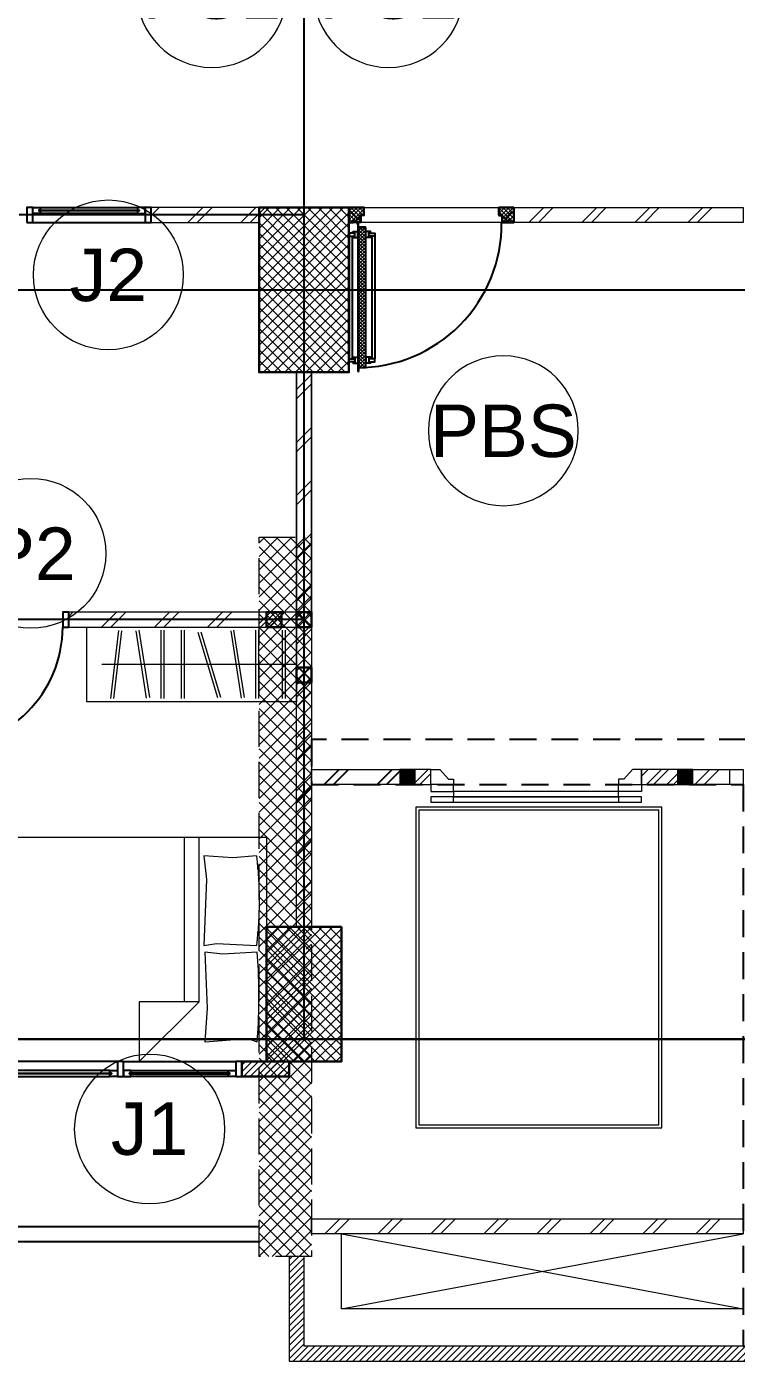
# Model space of a CAD drawing. Header units: millimetres. Extents: x -108 to 357, y -17 to 192.
# Drawn here: x 181.32 to 186.06, y -1.65 to 7.25 of the extents above; entities that cross this region are included whole.
import ezdxf
from ezdxf.enums import TextEntityAlignment as Align

# ---------------------------------------------------------------- set-up
doc = ezdxf.new("R2010")
doc.units = ezdxf.units.MM
doc.linetypes.add('ACAD_ISO02W100', pattern=[15, 12, -3])
doc.layers.get('defpoints').update_dxf_attribs({"color": 1})
for name, color, linetype, lineweight in [('ars', 11, 'Continuous', 0), ('ars @ 1', 11, 'Continuous', 0), ('ARSIR', 31, 'Continuous', 5), ('ARSIR @ 1', 31, 'Continuous', 5), ('ARSIR KOLOM @ 1', 8, 'Continuous', 13), ('DINDING', 71, 'Continuous', 20), ('KACA', 151, 'Continuous', 5), ('KOL', 1, 'Continuous', 30), ('KOLOM', 4, 'Continuous', 9), ('lan', 7, 'Continuous', 15), ('LIFT', 15, 'Continuous', 15), ('NOT', 7, 'Continuous', 20), ('tem', 5, 'Continuous', 20)]:
    doc.layers.add(name, color=color, linetype=linetype, lineweight=lineweight)
doc.layers.add('as', color=1, linetype='Continuous', plot=False)
for name, color, linetype in [('HID', 1, 'Continuous'), ('Kusen', 30, 'Continuous'), ('STL', 6, 'Continuous')]:
    doc.layers.add(name, color=color, linetype=linetype)
doc.styles.add('S', font='simplex', dxfattribs={"width": 0.75})
doc.styles.get("Standard").update_dxf_attribs({"font": 'arial.ttf'})
pattern_1 = [(225, (1.1, 1e-06), (-0.014142, 0.014142), []), (135, (1.1, 1e-06), (0.014142, 0.014142), [])]
pattern_2 = [(315, (-2e-13, 1e-06), (0.014142, 0.014142), []), (45, (-2e-13, 1e-06), (-0.014142, 0.014142), [])]
pattern_3 = [(225, (18.96715, 56.34774), (0.1767767, -0.1767767), []), (225, (18.90465, 56.34774), (0.1767767, -0.1767767), [])]
pattern_4 = [(225, (-1551.5438, 457.90093), (0.176776695, -0.176776695), []), (225, (-1551.6063, 457.90093), (0.176776695, -0.176776695), [])]

# ---------------------------------------------------------------- blocks, each defined once
blk = doc.blocks.new('NAV')
blk.add_circle((0, -0.4), 0.4)
at = {"style": 'S', "width": 0.75, "flags": 4}
blk.add_attdef('AV', text='', height=0.3, dxfattribs=at).set_placement((0, -0.4), align=Align.MIDDLE)
blk = doc.blocks.new('k1')
at = {"layer": 'ars'}
h = blk.add_hatch(dxfattribs=at)
h.set_pattern_fill('_USER', color=256, scale=0.05, angle=45, double=1, pattern_type=0)
h.set_pattern_definition([(45, (0, -5), (-0.03535534, 0.03535534), []), (135, (0, -5), (-0.03535534, -0.03535534), [])])
h.paths.add_polyline_path([(-0.3, -0.55), (0.3, -0.55), (0.3, 0.55), (-0.3, 0.55)])
at = {"layer": 'KOL'}
blk.add_lwpolyline([(-0.3, -0.55), (0.3, -0.55), (0.3, 0.55), (-0.3, 0.55)], close=True, dxfattribs=at)
blk = doc.blocks.new('k3')
at = {"layer": 'ars'}
h = blk.add_hatch(dxfattribs=at)
h.set_pattern_fill('_USER', color=256, scale=0.05, angle=45, double=1, pattern_type=0)
h.set_pattern_definition([(45, (0, -5.05), (-0.03535534, 0.03535534), []), (135, (0, -5.05), (-0.03535534, -0.03535534), [])])
h.paths.add_polyline_path([(-0.25, -0.45), (0.25, -0.45), (0.25, 0.45), (-0.25, 0.45)])
at = {"layer": 'KOL'}
blk.add_lwpolyline([(-0.25, -0.45), (0.25, -0.45), (0.25, 0.45), (-0.25, 0.45)], close=True, dxfattribs=at)
blk = doc.blocks.new('D-P90')
at = {"layer": 'ars'}
h = blk.add_hatch(dxfattribs=at)
h.set_pattern_fill('ANSI37', color=256, scale=0.005, angle=-90, style=0)
h.set_pattern_definition([(45, (-1350.94906, -1248.591899), (0.01122532015, -0.01122532015), []), (315, (-1350.94906, -1248.591899), (-0.01122532015, -0.01122532015), [])])
h.paths.add_polyline_path([(0.009, -0.1833, -0.414214), (0.01, -0.1843), (0.01, -1.1162, -0.414214), (0.009, -1.1172), (-0.0345, -1.1172, 0.414214), (-0.037, -1.1197), (-0.037, -1.142, -1), (-0.0385, -1.142), (-0.0385, -0.1585, -1), (-0.037, -0.1585), (-0.037, -0.1808, 0.414214), (-0.0345, -0.1833)])
at = {"layer": 'as'}
for p, q in [((-0.0395, -0.1577), (-0.0457, -0.1577)), ((-0.0425, -0.1608), (-0.0425, -0.1546))]:
    blk.add_line(p, q, dxfattribs=at)
at = {"layer": 'HID'}
for p, q in [((-0.0437, -0.1248), (-0.0915, -0.077)), ((-0.0423, -0.1234), (-0.0907, -0.075)), ((0.9423, -0.1234), (0.9907, -0.075)), ((0.9437, -0.1248), (0.9915, -0.077)), ((-0.0657, -0.147), (-0.023, -0.1043)), ((-0.0628, -0.147), (-0.023, -0.1072)), ((0.9657, -0.147), (0.923, -0.1043)), ((0.9628, -0.147), (0.923, -0.1072))]:
    blk.add_line(p, q, dxfattribs=at)
for points in [[(-0.0439, -0.1252), (-0.044, -0.1251), (-0.042, -0.1231), (-0.0419, -0.1232)], [(0.9439, -0.1252), (0.944, -0.1251), (0.942, -0.1231), (0.9419, -0.1232)]]:
    blk.add_lwpolyline(points, dxfattribs=at)
at = {"layer": 'KOL'}
blk.add_line((0.97, -0.13), (0.97, -0.15), dxfattribs=at)
at = {"layer": 'Kusen'}
for p, q in [((-0.0422, -0.1567), (-0.0378, -0.1577)), ((-0.0419, -0.1553), (-0.0376, -0.1562))]:
    blk.add_line(p, q, dxfattribs=at)
at = {"layer": 'Kusen', "ltscale": 2}
for p, q in [((-0.0986, -0.2206), (-0.0986, -1.0599)), ((-0.0786, -0.2406), (-0.0786, -1.0599)), ((-0.074, -0.2106), (-0.04, -0.2106)), ((-0.074, -0.2206), (-0.074, -0.2106)), ((-0.074, -0.2506), (-0.074, -0.2406)), ((-0.074, -0.2506), (-0.04, -0.2506)), ((-0.0615, -0.2506), (-0.0615, -0.2106)), ((-0.04, -0.2506), (-0.04, -0.2106)), ((0.0455, -0.2106), (0.0115, -0.2106)), ((0.0115, -0.2506), (0.0115, -0.2106)), ((0.0455, -0.2506), (0.0115, -0.2506)), ((0.033, -0.2506), (0.033, -0.2106)), ((0.0455, -0.2206), (0.0455, -0.2106)), ((0.0455, -0.2506), (0.0455, -0.2406)), ((0.0528, -0.2406), (0.0528, -1.0599)), ((0.0728, -0.2206), (0.0728, -1.0599)), ((-0.074, -1.0499), (-0.04, -1.0499)), ((-0.074, -1.0499), (-0.074, -1.0599)), ((-0.0615, -1.0499), (-0.0615, -1.0899)), ((-0.04, -1.0499), (-0.04, -1.0899)), ((0.0455, -1.0499), (0.0115, -1.0499)), ((0.0115, -1.0499), (0.0115, -1.0899)), ((0.033, -1.0499), (0.033, -1.0899)), ((0.0455, -1.0499), (0.0455, -1.0599)), ((-0.074, -1.0799), (-0.074, -1.0899)), ((-0.074, -1.0899), (-0.04, -1.0899)), ((0.0455, -1.0899), (0.0115, -1.0899)), ((0.0455, -1.0799), (0.0455, -1.0899))]:
    blk.add_line(p, q, dxfattribs=at)
for points in [[(-0.0986, -0.2406), (-0.0615, -0.2406), (-0.0615, -0.2206), (-0.0986, -0.2206), (-0.0986, -0.2406)], [(0.0728, -0.2406), (0.033, -0.2406), (0.033, -0.2206), (0.0728, -0.2206), (0.0728, -0.2406)], [(-0.1013, -1.0599), (-0.0615, -1.0599), (-0.0615, -1.0799), (-0.1013, -1.0799), (-0.1013, -1.0599)], [(0.0728, -1.0599), (0.033, -1.0599), (0.033, -1.0799), (0.0728, -1.0799), (0.0728, -1.0599)]]:
    blk.add_lwpolyline(points, dxfattribs=at)
at = {"layer": 'Kusen'}
blk.add_circle((-0.0425, -0.1577), 0.001, dxfattribs=at)
for radius, start, end in [(0.0025, 75.78042, 11.38506), (0.9611, 270, 0.45972)]:
    blk.add_arc((-0.0425, -0.1577), radius, start, end, dxfattribs=at)
at = {"layer": 'STL'}
for p, q in [((-0.0385, -0.1585), (-0.0385, -1.142)), ((-0.037, -0.1808), (-0.037, -0.1585)), ((-0.0345, -0.1833), (0.009, -0.1833)), ((0.01, -0.1843), (0.01, -1.1162)), ((-0.037, -1.1197), (-0.037, -1.142)), ((-0.0345, -1.1172), (0.009, -1.1172))]:
    blk.add_line(p, q, dxfattribs=at)
for points in [[(0, -0.1002), (0, -0.1032), (-0.0185, -0.1032, 0.414214), (-0.02, -0.1047), (-0.02, -0.148, -0.414214), (-0.022, -0.15), (-0.068, -0.15, -0.414214), (-0.07, -0.148), (-0.07, -0.13), (-0.067, -0.13), (-0.067, -0.1455, 0.414214), (-0.0655, -0.147), (-0.0245, -0.147, 0.414214), (-0.023, -0.1455), (-0.023, -0.1022, -0.414214), (-0.021, -0.1002)], [(0.9, -0.1002), (0.9, -0.1032), (0.9185, -0.1032, -0.414214), (0.92, -0.1047), (0.92, -0.148, 0.414214), (0.922, -0.15), (0.968, -0.15, 0.414214), (0.97, -0.148), (0.97, -0.13), (0.967, -0.13), (0.967, -0.1455, -0.414214), (0.9655, -0.147), (0.9245, -0.147, -0.414214), (0.923, -0.1455), (0.923, -0.1022, 0.414214), (0.921, -0.1002)]]:
    blk.add_lwpolyline(points, format="xyb", close=True, dxfattribs=at)
blk.add_lwpolyline([(0.009, -0.1818), (-0.0345, -0.1818, -0.414214), (-0.0355, -0.1808), (-0.0355, -0.1585, 1), (-0.04, -0.1585), (-0.04, -1.142, 1), (-0.0355, -1.142), (-0.0355, -1.1197, -0.414214), (-0.0345, -1.1187), (0.009, -1.1187, 0.414214), (0.0115, -1.1162), (0.0115, -0.1843)], format="xyb", dxfattribs=at)
for centre, radius, start, end in [((-0.0377, -0.1585), 0.00075, 0, 180), ((-0.0345, -0.1808), 0.0025, 180, 270), ((0.009, -0.1843), 0.0025, 360, 90), ((0.009, -0.1843), 0.001, 360, 90), ((-0.0377, -1.142), 0.00075, 180, 0), ((-0.0345, -1.1197), 0.0025, 90, 180), ((0.009, -1.1162), 0.001, 270, 0)]:
    blk.add_arc(centre, radius, start, end, dxfattribs=at)
blk = doc.blocks.new('PINTU DARURAT')
at = {"layer": 'ARSIR'}
h = blk.add_hatch(dxfattribs=at)
h.set_pattern_fill('_USER', color=256, scale=0.02, angle=315, style=0, double=1, pattern_type=0)
h.set_pattern_definition(pattern_2)
edge = h.paths.add_edge_path()
edge.add_line((0, 0), (0.1, 0))
edge.add_line((0.1, 0), (0.1, 0.0502))
edge.add_line((0.1, 0.0502), (0.077, 0.0502))
edge.add_line((0.077, 0.0502), (0.077, 0.0955))
edge.add_arc((0.0755, 0.0955), 0.0015, 360, 450)
edge.add_line((0.0755, 0.097), (0.0345, 0.097))
edge.add_arc((0.0345, 0.0955), 0.0015, 90, 180)
edge.add_line((0.033, 0.0955), (0.033, 0.08))
edge.add_line((0.033, 0.08), (0.03, 0.08))
edge.add_line((0.03, 0.08), (0.03, 0.1))
edge.add_line((0.03, 0.1), (0, 0.1))
edge.add_line((0, 0.1), (0, 0))
h = blk.add_hatch(dxfattribs=at)
h.set_pattern_fill('_USER', color=256, scale=0.02, angle=315, style=0, double=1, pattern_type=0)
h.set_pattern_definition(pattern_2)
edge = h.paths.add_edge_path()
edge.add_line((0, 0), (0.1, 0))
edge.add_line((0.1, 0), (0.1, 0.0502))
edge.add_line((0.1, 0.0502), (0.077, 0.0502))
edge.add_line((0.077, 0.0502), (0.077, 0.0955))
edge.add_arc((0.0755, 0.0955), 0.0015, 360, 450)
edge.add_line((0.0755, 0.097), (0.0345, 0.097))
edge.add_arc((0.0345, 0.0955), 0.0015, 90, 180)
edge.add_line((0.033, 0.0955), (0.033, 0.08))
edge.add_line((0.033, 0.08), (0.03, 0.08))
edge.add_line((0.03, 0.08), (0.03, 0.1))
edge.add_line((0.03, 0.1), (0, 0.1))
edge.add_line((0, 0.1), (0, 0))
h = blk.add_hatch(dxfattribs=at)
h.set_pattern_fill('_USER', color=256, scale=0.02, angle=315, style=0, double=1, pattern_type=0)
h.set_pattern_definition(pattern_1)
edge = h.paths.add_edge_path()
edge.add_line((1.1, 0), (1, 0))
edge.add_line((1, 0), (1, 0.0502))
edge.add_line((1, 0.0502), (1.023, 0.0502))
edge.add_line((1.023, 0.0502), (1.023, 0.0955))
edge.add_arc((1.0245, 0.0955), 0.0015, -630, -540, ccw=False)
edge.add_line((1.0245, 0.097), (1.0655, 0.097))
edge.add_arc((1.0655, 0.0955), 0.0015, -360, -270, ccw=False)
edge.add_line((1.067, 0.0955), (1.067, 0.08))
edge.add_line((1.067, 0.08), (1.07, 0.08))
edge.add_line((1.07, 0.08), (1.07, 0.1))
edge.add_line((1.07, 0.1), (1.1, 0.1))
edge.add_line((1.1, 0.1), (1.1, 0))
h = blk.add_hatch(dxfattribs=at)
h.set_pattern_fill('_USER', color=256, scale=0.02, angle=315, style=0, double=1, pattern_type=0)
h.set_pattern_definition(pattern_1)
edge = h.paths.add_edge_path()
edge.add_line((1.1, 0), (1, 0))
edge.add_line((1, 0), (1, 0.0502))
edge.add_line((1, 0.0502), (1.023, 0.0502))
edge.add_line((1.023, 0.0502), (1.023, 0.0955))
edge.add_arc((1.0245, 0.0955), 0.0015, -630, -540, ccw=False)
edge.add_line((1.0245, 0.097), (1.0655, 0.097))
edge.add_arc((1.0655, 0.0955), 0.0015, -360, -270, ccw=False)
edge.add_line((1.067, 0.0955), (1.067, 0.08))
edge.add_line((1.067, 0.08), (1.07, 0.08))
edge.add_line((1.07, 0.08), (1.07, 0.1))
edge.add_line((1.07, 0.1), (1.1, 0.1))
edge.add_line((1.1, 0.1), (1.1, 0))
at = {"layer": 'KOL'}
blk.add_line((1.1, 0.1), (1.1, 0), dxfattribs=at)
blk.add_line((1.1, 0.1), (1.1, 0), dxfattribs=at)
blk.add_line((1.1, 0.1), (1.1, 0), dxfattribs=at)
blk.add_line((1.1, 0.1), (1.1, 0), dxfattribs=at)
for points in [[(0, 0), (0.1, 0), (0.1, 0.0502), (0.077, 0.0502), (0.077, 0.0955, 0.414214), (0.0755, 0.097), (0.0345, 0.097, 0.414214), (0.033, 0.0955), (0.033, 0.08), (0.03, 0.08), (0.03, 0.1), (0, 0.1)], [(0, 0), (0.1, 0), (0.1, 0.0502), (0.077, 0.0502), (0.077, 0.0955, 0.414214), (0.0755, 0.097), (0.0345, 0.097, 0.414214), (0.033, 0.0955), (0.033, 0.08), (0.03, 0.08), (0.03, 0.1), (0, 0.1)], [(1.1, 0), (1, 0), (1, 0.0502), (1.023, 0.0502), (1.023, 0.0955, -0.414214), (1.0245, 0.097), (1.0655, 0.097, -0.414214), (1.067, 0.0955), (1.067, 0.08), (1.07, 0.08), (1.07, 0.1), (1.1, 0.1)], [(1.1, 0), (1, 0), (1, 0.0502), (1.023, 0.0502), (1.023, 0.0955, -0.414214), (1.0245, 0.097), (1.0655, 0.097, -0.414214), (1.067, 0.0955), (1.067, 0.08), (1.07, 0.08), (1.07, 0.1), (1.1, 0.1)]]:
    blk.add_lwpolyline(points, format="xyb", close=True, dxfattribs=at)
at = {"layer": 'Kusen', "xscale": -1, "rotation": 180}
blk.add_blockref('D-P90', (0.1, -0.05), dxfattribs=at)
blk = doc.blocks.new('T. J1')
at = {"layer": 'Kusen'}
for p, q in [((-0.7188, 0.1), (-0.0688, 0.1)), ((0.7212, 0.1), (0.0712, 0.1)), ((-0.0188, 0), (-0.7688, 0)), ((-0.0688, 0.06), (-0.7188, 0.06)), ((0.0212, 0), (0.7712, 0)), ((0.0712, 0.06), (0.7212, 0.06))]:
    blk.add_line(p, q, dxfattribs=at)
for points in [[(-0.8088, 0), (-0.7688, 0), (-0.7688, 0.1), (-0.8088, 0.1)], [(-0.0188, 0), (0.0212, 0), (0.0212, 0.1), (-0.0188, 0.1)], [(0.8112, 0), (0.7712, 0), (0.7712, 0.1), (0.8112, 0.1)]]:
    blk.add_lwpolyline(points, close=True, dxfattribs=at)
for points in [[(-0.7188, 0.0775), (-0.7188, 0.06), (-0.7688, 0.06), (-0.7688, 0.1), (-0.7188, 0.1), (-0.7188, 0.0825), (-0.7288, 0.0825), (-0.7288, 0.0775), (-0.7188, 0.0775)], [(-0.0688, 0.0775), (-0.0688, 0.06), (-0.0188, 0.06), (-0.0188, 0.1), (-0.0688, 0.1), (-0.0688, 0.0825), (-0.0588, 0.0825), (-0.0588, 0.0775), (-0.0688, 0.0775)], [(0.0712, 0.0775), (0.0712, 0.06), (0.0212, 0.06), (0.0212, 0.1), (0.0712, 0.1), (0.0712, 0.0825), (0.0612, 0.0825), (0.0612, 0.0775), (0.0712, 0.0775)], [(0.7212, 0.0775), (0.7212, 0.06), (0.7712, 0.06), (0.7712, 0.1), (0.7212, 0.1), (0.7212, 0.0825), (0.7312, 0.0825), (0.7312, 0.0775), (0.7212, 0.0775)]]:
    blk.add_lwpolyline(points, dxfattribs=at)
at = {"layer": 'Kusen', "color": 141}
for points in [[(-0.7288, 0.0775), (-0.0588, 0.0775), (-0.0588, 0.0825), (-0.7288, 0.0825)], [(0.7312, 0.0775), (0.0612, 0.0775), (0.0612, 0.0825), (0.7312, 0.0825)]]:
    blk.add_lwpolyline(points, close=True, dxfattribs=at)
blk = doc.blocks.new('P.80')
at = {"layer": 'Kusen'}
for points in [[(-69.8094, -74.8368), (-69.7694, -74.8368), (-69.7694, -74.0368), (-69.8094, -74.0368)], [(-70.6094, -74.9368), (-70.5694, -74.9368), (-70.5694, -74.8368), (-70.6094, -74.8368)], [(-69.7694, -74.9368), (-69.7294, -74.9368), (-69.7294, -74.8368), (-69.7694, -74.8368)]]:
    blk.add_lwpolyline(points, close=True, dxfattribs=at)
blk.add_arc((-69.7694, -74.8368), 0.8, 90, 180, dxfattribs=at)
blk = doc.blocks.new('BED1')
at = {"color": 0, "linetype": 'Continuous'}
for points in [[(1.9976, 0), (1.9976, 1.4976), (0, 1.4976), (0, 0), (1.9976, 0)], [(1.5484, 1.0993), (1.1489, 1.0993), (1.1489, 1.4976), (1.5484, 1.0993)], [(1.9346, 1.3656), (1.9443, 1.2458), (1.9467, 1.1259), (1.9467, 1.0061), (1.9443, 0.8862), (1.9346, 0.7663), (1.707, 0.7809), (1.586, 0.7663), (1.6017, 1.1404), (1.586, 1.3656), (1.8717, 1.3426), (1.9346, 1.3656)], [(1.4492, 1.0993), (1.4492, 0)], [(1.5484, 1.0993), (1.5484, 0)], [(1.9298, 0.1235), (1.7724, 0.138), (1.5799, 0.1235), (1.5981, 0.2833), (1.5799, 0.7228), (1.6634, 0.7094), (1.9298, 0.7228)], [(1.9298, 0.1235), (1.931, 0.1332), (1.9322, 0.1429), (1.9334, 0.1513), (1.9346, 0.161), (1.9346, 0.1707), (1.9358, 0.1804), (1.937, 0.1889), (1.9383, 0.1985), (1.9383, 0.2082), (1.9395, 0.2179), (1.9407, 0.2264), (1.9407, 0.2361), (1.9419, 0.2458), (1.9419, 0.2542), (1.9431, 0.2639), (1.9431, 0.2736), (1.9443, 0.2833), (1.9443, 0.2918), (1.9455, 0.3015), (1.9455, 0.3111), (1.9455, 0.3208), (1.9467, 0.3293), (1.9467, 0.339), (1.9467, 0.3487), (1.9467, 0.3584), (1.9479, 0.3668), (1.9479, 0.3765), (1.9479, 0.3862), (1.9479, 0.3959), (1.9479, 0.4044), (1.9479, 0.414), (1.9479, 0.4237), (1.9479, 0.4334), (1.9479, 0.4419), (1.9479, 0.4516), (1.9479, 0.4613), (1.9479, 0.4709), (1.9479, 0.4794), (1.9467, 0.4891), (1.9467, 0.4988), (1.9467, 0.5085), (1.9467, 0.5169), (1.9455, 0.5266), (1.9455, 0.5363), (1.9455, 0.546), (1.9443, 0.5545), (1.9443, 0.5642), (1.9431, 0.5738), (1.9431, 0.5835), (1.9419, 0.592), (1.9419, 0.6017), (1.9407, 0.6114), (1.9407, 0.6199), (1.9395, 0.6295), (1.9383, 0.6392), (1.9383, 0.6489), (1.937, 0.6574), (1.9358, 0.6671), (1.9346, 0.6768), (1.9346, 0.6864), (1.9334, 0.6949), (1.9322, 0.7046), (1.931, 0.7143), (1.9298, 0.7228)]]:
    blk.add_lwpolyline(points, dxfattribs=at)
blk = doc.blocks.new('LEMARI1')
for points in [[(0.6998, 0.4988), (-0.6998, 0.4988)], [(-0.6998, 0), (0.6998, 0), (0.6998, 0.4988), (-0.6998, 0.4988), (-0.6998, 0)], [(-0.5387, 0.4758), (-0.4855, 0.023)], [(-0.4685, 0.0254), (-0.5206, 0.477)], [(-0.3002, 0.4746), (-0.3705, 0.0242)], [(-0.3523, 0.0218), (-0.2821, 0.4709)], [(-0.2034, 0.477), (-0.2034, 0.0218)], [(-0.1852, 0.0218), (-0.1852, 0.477)], [(-0.0678, 0.477), (-0.0678, 0.0218)], [(-0.0496, 0.0218), (-0.0496, 0.477)], [(0.1755, 0.4722), (0.0436, 0.0363)], [(0.0605, 0.0315), (0.1937, 0.4673)], [(0.3317, 0.4746), (0.2627, 0.0242)], [(0.2797, 0.0218), (0.3499, 0.4709)], [(0.4286, 0.477), (0.4286, 0.0218)], [(0.4467, 0.0218), (0.4467, 0.477)], [(0.6053, 0.477), (0.6053, 0.0218)], [(0.6235, 0.0218), (0.6235, 0.477)], [(0.6998, 0.2494), (-0.5993, 0.2494)]]:
    blk.add_lwpolyline(points)
blk = doc.blocks.new('T. J2')
at = {"layer": 'KACA', "color": 141}
blk.add_lwpolyline([(-0.3792, 0.0775), (0.2908, 0.0775), (0.2908, 0.0825), (-0.3792, 0.0825)], close=True, dxfattribs=at)
at = {"layer": 'Kusen'}
for p, q in [((-0.3692, 0.1), (0.2808, 0.1)), ((-0.4192, 0), (0.3308, 0)), ((0.2808, 0.06), (-0.3692, 0.06))]:
    blk.add_line(p, q, dxfattribs=at)
for points in [[(-0.4592, 0), (-0.4192, 0), (-0.4192, 0.1), (-0.4592, 0.1)], [(0.3308, 0), (0.3708, 0), (0.3708, 0.1), (0.3308, 0.1)]]:
    blk.add_lwpolyline(points, close=True, dxfattribs=at)
for points in [[(-0.3692, 0.0775), (-0.3692, 0.06), (-0.4192, 0.06), (-0.4192, 0.1), (-0.3692, 0.1), (-0.3692, 0.0825), (-0.3792, 0.0825), (-0.3792, 0.0775), (-0.3692, 0.0775)], [(0.2808, 0.0775), (0.2808, 0.06), (0.3308, 0.06), (0.3308, 0.1), (0.2808, 0.1), (0.2808, 0.0825), (0.2908, 0.0825), (0.2908, 0.0775), (0.2808, 0.0775)]]:
    blk.add_lwpolyline(points, dxfattribs=at)
blk = doc.blocks.new('K 10.10')
at = {"layer": 'ars'}
h = blk.add_hatch(dxfattribs=at)
h.set_pattern_fill('_USER', color=256, scale=0.05, angle=45, double=1, pattern_type=0)
h.set_pattern_definition([(45, (0, 0), (-0.035355339, 0.035355339), []), (135, (0, 0), (-0.035355339, -0.035355339), [])])
h.paths.add_polyline_path([(1560.5383, 1380.4069), (1560.6383, 1380.4069), (1560.6383, 1380.5069), (1560.5383, 1380.5069)])
at = {"layer": 'KOL'}
blk.add_lwpolyline([(1560.5383, 1380.4069), (1560.6383, 1380.4069), (1560.6383, 1380.5069), (1560.5383, 1380.5069)], close=True, dxfattribs=at)
blk = doc.blocks.new('typikal-1')
at = {"layer": 'as'}
for p, q in [((0, 2.2), (6.2, 2.2)), ((0, -0.5), (1.9, -0.5))]:
    blk.add_line(p, q, dxfattribs=at)
at = {"layer": 'tem'}
for points in [[(0.05, 2.25), (-0.05, 2.25), (-0.05, 4.25), (0.05, 4.25)], [(1.57, 2.25), (0.05, 2.25), (0.05, 2.15), (1.57, 2.15)], [(-0.05, 2.15), (0.05, 2.15), (0.05, 0.55), (-0.05, 0.55)], [(0.05, 2.15), (-0.05, 2.15), (-0.05, 0.55), (0.05, 0.55)], [(1.02, -0.45), (0.3, -0.45), (0.3, -0.55), (1.02, -0.55)]]:
    blk.add_lwpolyline(points, close=True, dxfattribs=at)
at = {"layer": 'ars', "xscale": -1}
for name, p in [('BED1', (2.2476, 3.6524)), ('LEMARI1', (0.7498, 2.25))]:
    blk.add_blockref(name, p, dxfattribs=at)
at = {"layer": 'KOLOM', "extrusion": (0, 0, -1), "xscale": -1, "zscale": -1, "rotation": 180}
blk.add_blockref('K 10.10', (-1560.5883, 1382.6569), dxfattribs=at)
at = {"layer": 'KOLOM', "extrusion": (0, 0, -1), "zscale": -1, "rotation": 180}
blk.add_blockref('K 10.10', (1560.5883, 1382.6569), dxfattribs=at)
at = {"layer": 'Kusen'}
for name, p in [('T. J1', (1.2238, 5.15)), ('P.80', (72.1794, 77.0868))]:
    blk.add_blockref(name, p, dxfattribs=at)
at = {"layer": 'Kusen', "rotation": 180}
blk.add_blockref('T. J2', (1.3908, -0.45), dxfattribs=at)
blk = doc.blocks.new('KLOPRAK-10')
at = {"layer": 'ARSIR KOLOM @ 1'}
blk.add_hatch(color=256, dxfattribs=at).paths.add_polyline_path([(390.0148, -20.5752), (390.1148, -20.5752), (390.1148, -20.4752), (390.0148, -20.4752)])
at = {"layer": 'as'}
blk.add_line((390.1148, -20.4752), (390.0148, -20.5752), dxfattribs=at)
blk.add_lwpolyline([(390.0148, -20.4752), (390.1148, -20.5752)], dxfattribs=at)
at = {"layer": 'KOLOM'}
blk.add_lwpolyline([(390.0148, -20.5752), (390.1148, -20.5752), (390.1148, -20.4752), (390.0148, -20.4752)], close=True, dxfattribs=at)
blk = doc.blocks.new('A-2')
at = {"layer": 'ars'}
h = blk.add_hatch(dxfattribs=at)
h.set_pattern_fill('TEMBOK', color=256, scale=0.25)
h.set_pattern_definition([(225, (18.96715, 56.3521), (0.1767767, -0.1767767), []), (225, (18.90465, 56.3521), (0.1767767, -0.1767767), [])])
h.paths.add_polyline_path([(24.9172, 6.6677), (24.1472, 6.6677), (24.1472, 6.5677), (24.9172, 6.5677)])
h = blk.add_hatch(dxfattribs=at)
h.set_pattern_fill('TEMBOK', color=256, scale=0.25)
h.set_pattern_definition([(225, (18.96715, 58.04774), (0.1767767, -0.1767767), []), (225, (18.90465, 58.04774), (0.1767767, -0.1767767), [])])
h.paths.add_polyline_path([(25.1172, 5.5677), (25.2172, 5.5677), (25.2172, 3.9677), (25.1172, 3.9677)])
h = blk.add_hatch(dxfattribs=at)
h.set_pattern_fill('ANSI37', color=256, scale=0.02, angle=180, style=0)
h.set_pattern_definition([(225, (25.167195, 6.66775), (0.0449013, -0.0449013), []), (315, (25.167195, 6.66775), (0.0449013, 0.0449013), [])])
h.paths.add_polyline_path([(25.2172, 4.4677), (24.8672, 4.4677), (24.8672, -0.3323), (25.2172, -0.3323)])
h = blk.add_hatch(dxfattribs=at)
h.set_pattern_fill('TEMBOK', color=256, scale=0.25)
h.set_pattern_definition(pattern_3)
h.paths.add_polyline_path([(25.1172, 3.9677), (23.5972, 3.9677), (23.5972, 3.8677), (25.1172, 3.8677)])
h = blk.add_hatch(dxfattribs=at)
h.set_pattern_fill('TEMBOK', color=256, scale=0.25)
h.set_pattern_definition(pattern_3)
h.paths.add_polyline_path([(25.1172, 3.8677), (25.2172, 3.8677), (25.2172, 1.8677), (25.1172, 1.8677)])
h = blk.add_hatch(dxfattribs=at)
h.set_pattern_fill('TEMBOK', color=256, scale=0.25, angle=180)
h.set_pattern_definition([(225, (25.1672, 58.38775), (0.1767767, -0.1767767), []), (225, (25.1047, 58.38775), (0.1767767, -0.1767767), [])])
h.paths.add_polyline_path([(25.1172, 3.4977), (25.2172, 3.4977), (25.2172, 1.7177), (25.1172, 1.7178)])
h = blk.add_hatch(dxfattribs=at)
h.set_pattern_fill('TEMBOK', color=256, scale=0.25, angle=180)
h.set_pattern_definition([(225, (30.95577, 56.60775), (0.1767767, -0.1767767), []), (225, (30.89327, 56.60775), (0.1767767, -0.1767767), [])])
h.paths.add_polyline_path([(25.8058, 2.9177), (25.2172, 2.9177), (25.2172, 2.8177), (25.8058, 2.8177)])
h = blk.add_hatch(dxfattribs=at)
h.set_pattern_fill('ANSI31', color=256, scale=0.25, angle=180, style=0)
h.set_pattern_definition([(45, (510.845883, -326.106844), (-0.0220970869, 0.0220970869), [])])
h.paths.add_polyline_path([(24.7522, 0.9677), (25.0672, 0.9677), (25.0672, 0.8677), (24.7522, 0.8677)])
h = blk.add_hatch(dxfattribs=at)
h.set_pattern_fill('ANSI31', color=256, scale=0.25, angle=180, style=0)
h.set_pattern_definition([(45, (25.067197, 57.967748), (-0.022097087, 0.022097087), [])])
h.paths.add_polyline_path([(25.1672, -0.3323), (25.0672, -0.3323), (25.0672, -1.0323), (30.2872, -1.0323), (30.2872, -0.9323), (25.1672, -0.9323)])
at = {"layer": 'ars @ 1'}
h = blk.add_hatch(dxfattribs=at)
h.set_pattern_fill('TEMBOK', color=256, scale=0.25, angle=180)
h.set_pattern_definition([(225, (-1551.54375, 459.22094), (0.176776695, -0.176776695), []), (225, (-1551.60625, 459.22094), (0.176776695, -0.176776695), [])])
h.paths.add_polyline_path([(28.005, 6.6677), (28.005, 6.5677), (26.5672, 6.5677), (26.5672, 6.6677)])
h = blk.add_hatch(dxfattribs=at)
h.set_pattern_fill('TEMBOK', color=256, scale=0.25)
h.set_pattern_definition(pattern_4)
h.paths.add_polyline_path([(25.8057, 2.9177), (25.8057, 2.8177), (25.2172, 2.8177), (25.2172, 2.9177)])
h = blk.add_hatch(dxfattribs=at)
h.set_pattern_fill('TEMBOK', color=256, scale=0.25)
h.set_pattern_definition(pattern_4)
h.paths.add_polyline_path([(28.005, 2.9177), (28.005, 2.8177), (27.7607, 2.8177), (27.7607, 2.9177)])
h = blk.add_hatch(dxfattribs=at)
h.set_pattern_fill('TEMBOK', color=256, scale=0.25, angle=180)
h.set_pattern_definition([(225, (-1.6328, 0.86275), (0.1767767, -0.1767767), []), (225, (-1.6953, 0.86275), (0.1767767, -0.1767767), [])])
h.paths.add_polyline_path([(25.2672, -0.1823), (25.2672, -0.0823), (28.005, -0.0823), (28.005, -0.1823)])
at = {"layer": 'ARSIR @ 1'}
h = blk.add_hatch(dxfattribs=at)
h.set_pattern_fill('ANSI32', color=256, scale=0.01, style=0, double=1)
h.set_pattern_definition([(225, (29.17506, 2.91774), (-0.067352, 0.067352), []), (225, (29.17506, 2.87284), (-0.067352, 0.067352), [])])
h.paths.add_polyline_path([(26.0124, 2.8177), (26.0124, 2.9177), (25.9057, 2.9177), (25.9057, 2.8177)])
h = blk.add_hatch(dxfattribs=at)
h.set_pattern_fill('ANSI32', color=256, scale=0.01, angle=180, style=0, double=1)
h.set_pattern_definition([(225, (29.175105, 2.91775), (-0.067352, 0.067352), []), (225, (29.175105, 2.87285), (-0.067352, 0.067352), [])])
h.paths.add_polyline_path([(26.0125, 2.8177), (26.0125, 2.9177), (25.9058, 2.9177), (25.9058, 2.8177)])
h = blk.add_hatch(dxfattribs=at)
h.set_pattern_fill('ANSI32', color=256, scale=0.01, style=0, double=1)
h.set_pattern_definition([(225, (30.86794, 2.91774), (-0.067352, 0.067352), []), (225, (30.86794, 2.87284), (-0.067352, 0.067352), [])])
h.paths.add_polyline_path([(27.6607, 2.8177), (27.6607, 2.9177), (27.4182, 2.9177), (27.4182, 2.8177)])
h = blk.add_hatch(dxfattribs=at)
h.set_pattern_fill('ANSI32', color=256, scale=0.01, angle=180, style=0, double=1)
h.set_pattern_definition([(225, (30.86799, 2.91775), (-0.067352, 0.067352), []), (225, (30.86799, 2.87285), (-0.067352, 0.067352), [])])
h.paths.add_polyline_path([(27.6608, 2.8177), (27.6608, 2.9177), (27.4182, 2.9177), (27.4182, 2.8177)])
for p, q in [((20.6172, -0.1323), (24.8672, -0.1323)), ((20.6172, -0.2323), (24.8672, -0.2323))]:
    blk.add_line(p, q)
at = {"layer": 'as'}
for p, q in [((25.1672, 1.1177), (25.1672, 14.2177)), ((-36.8328, 6.1177), (37.5672, 6.1177)), ((-36.8328, 1.1177), (37.5672, 1.1177)), ((37.5672, 1.1177), (-36.8328, 1.1177))]:
    blk.add_line(p, q, dxfattribs=at)
at = {"layer": 'defpoints', "color": 3, "linetype": 'ACAD_ISO02W100', "ltscale": 0.015}
blk.add_lwpolyline([(25.2172, 3.1177), (25.2172, 2.8177), (28.0972, 2.8177), (28.0972, -0.9323), (28.0972, -0.9323), (28.3972, -0.9323), (28.3972, 3.1177), (25.2172, 3.1178)], dxfattribs=at)
at = {"layer": 'DINDING'}
for points in [[(26.0124, 2.8177), (26.0124, 2.9177), (25.9057, 2.9177), (25.9057, 2.8177)], [(26.0125, 2.8177), (26.0125, 2.9177), (25.9058, 2.9177), (25.9058, 2.8177)], [(27.6607, 2.8177), (27.6607, 2.9177), (27.4182, 2.9177), (27.4182, 2.8177)], [(27.6608, 2.8177), (27.6608, 2.9177), (27.4182, 2.9177), (27.4182, 2.8177)]]:
    blk.add_lwpolyline(points, close=True, dxfattribs=at)
at = {"layer": 'KOL'}
blk.add_lwpolyline([(24.7522, 0.9677), (25.0672, 0.9677), (25.0672, 0.8677), (24.7522, 0.8677)], close=True, dxfattribs=at)
at = {"layer": 'KOLOM', "linetype": 'ACAD_ISO02W100', "ltscale": 0.02}
blk.add_lwpolyline([(24.8672, 4.4677), (25.2172, 4.4677), (25.2172, -0.3323), (24.8672, -0.3323)], close=True, dxfattribs=at)
at = {"layer": 'lan', "linetype": 'Continuous'}
for p, q in [((25.4172, -0.6823), (25.4172, -0.1823)), ((28.0972, -0.6823), (25.4172, -0.6823))]:
    blk.add_line(p, q, dxfattribs=at)
for points in [[(25.4172, -0.6823), (28.0972, -0.1823)], [(25.4172, -0.1823), (28.0972, -0.6823)]]:
    blk.add_lwpolyline(points, dxfattribs=at)
at = {"layer": 'LIFT'}
for points in [[(26.0124, 2.8177), (26.0124, 2.9177), (26.0727, 2.9177), (26.13, 2.853), (26.1653, 2.853), (26.1653, 2.8177), (26.0124, 2.8177)], [(26.0125, 2.8177), (26.0125, 2.9177), (26.0727, 2.9177), (26.1301, 2.853), (26.1653, 2.853), (26.1653, 2.8177), (26.0125, 2.8177)], [(27.4182, 2.8177), (27.4182, 2.9177), (27.3579, 2.9177), (27.3006, 2.853), (27.2653, 2.853), (27.2653, 2.8177), (27.4182, 2.8177)], [(27.4182, 2.8177), (27.4182, 2.9177), (27.358, 2.9177), (27.3006, 2.853), (27.2653, 2.853), (27.2653, 2.8177), (27.4182, 2.8177)]]:
    blk.add_lwpolyline(points, dxfattribs=at)
for points in [[(26.1653, 2.8177), (26.0124, 2.8177), (26.0124, 2.7707), (26.1653, 2.7707)], [(26.1653, 2.8177), (26.0125, 2.8177), (26.0125, 2.7707), (26.1653, 2.7707)], [(27.2653, 2.7707), (26.1653, 2.7707), (26.1653, 2.7354), (27.2653, 2.7354)], [(27.2653, 2.7707), (26.1653, 2.7707), (26.1653, 2.7354), (27.2653, 2.7354)], [(27.2653, 2.8177), (27.4182, 2.8177), (27.4182, 2.7707), (27.2653, 2.7707)], [(27.2653, 2.8177), (27.4182, 2.8177), (27.4182, 2.7707), (27.2653, 2.7707)], [(27.4182, 2.7354), (26.0124, 2.7354), (26.0124, 2.7001), (27.4182, 2.7001)], [(26.1653, 2.7354), (26.0124, 2.7354), (26.0124, 2.7001), (26.1653, 2.7001)], [(27.4182, 2.7354), (26.0125, 2.7354), (26.0125, 2.7001), (27.4182, 2.7001)], [(26.1653, 2.7354), (26.0125, 2.7354), (26.0125, 2.7001), (26.1653, 2.7001)], [(27.4182, 2.7354), (27.2653, 2.7354), (27.2653, 2.7001), (27.4182, 2.7001)], [(27.4182, 2.7354), (27.2653, 2.7354), (27.2653, 2.7001), (27.4182, 2.7001)], [(27.5532, 2.6649), (25.9132, 2.6649), (25.9132, 0.5249), (27.5532, 0.5249)], [(27.5533, 2.6649), (25.9133, 2.6649), (25.9133, 0.5249), (27.5533, 0.5249)], [(27.5332, 2.6449), (25.9332, 2.6449), (25.9332, 0.5449), (27.5332, 0.5449)], [(27.5333, 2.6449), (25.9333, 2.6449), (25.9333, 0.5449), (27.5333, 0.5449)]]:
    blk.add_lwpolyline(points, close=True, dxfattribs=at)
at = {"layer": 'tem'}
for points in [[(28.0972, 6.6677), (28.0972, 6.5677), (25.4672, 6.5677), (25.4672, 6.6677)], [(25.8057, 2.9177), (25.8057, 2.8177), (25.2172, 2.8177), (25.2172, 2.9177)], [(25.8058, 2.9177), (25.8058, 2.8177), (25.2172, 2.8177), (25.2172, 2.9177)], [(28.005, 2.9177), (28.005, 2.8177), (27.7607, 2.8177), (27.7607, 2.9177)], [(28.0972, 2.9177), (28.0972, 2.8177), (27.7608, 2.8177), (27.7608, 2.9177)], [(25.2172, -0.1823), (25.2172, -0.0823), (28.0972, -0.0823), (28.0972, -0.1823)], [(30.2872, -1.0323), (30.2872, -0.9323), (25.1672, -0.9323), (25.1672, -0.3323), (25.0672, -0.3323), (25.0672, -1.0323)]]:
    blk.add_lwpolyline(points, close=True, dxfattribs=at)
at = {"layer": 'tem', "ltscale": 2}
blk.add_lwpolyline([(25.1172, 3.8677), (25.2172, 3.8677), (25.2172, 5.5677), (25.1172, 5.5677)], close=True, dxfattribs=at)
at = {"color": 2, "xscale": -1, "rotation": 180}
blk.add_blockref('PINTU DARURAT', (25.4672, 6.6677), dxfattribs=at)
blk.add_blockref('PINTU DARURAT', (25.4672, 6.6677), dxfattribs=at)
at = {"color": 2, "rotation": 180}
for p in [(415.9205, -17.6575), (415.9206, -17.6575), (417.7756, -17.6575)]:
    blk.add_blockref('KLOPRAK-10', p, dxfattribs=at)
at = {"layer": 'KOL'}
blk.add_blockref('k1', (25.1672, 6.1177), dxfattribs=at)
at = {"layer": 'KOL', "xscale": -1}
blk.add_blockref('k1', (25.1672, 6.1177), dxfattribs=at)
at = {"layer": 'KOL', "rotation": 180}
blk.add_blockref('k3', (25.1672, 1.4177), dxfattribs=at)
at = {"layer": 'KOLOM', "extrusion": (0, 0, -1), "zscale": -1}
blk.add_blockref('K 10.10', (-1585.5555, -1376.5392), dxfattribs=at)
at = {"layer": 'KOLOM', "extrusion": (0, 0, -1), "xscale": -1, "zscale": -1}
blk.add_blockref('K 10.10', (1535.4212, -1376.9092), dxfattribs=at)
blk.add_blockref('K 10.10', (1535.4212, -1376.9092), dxfattribs=at)
at = {"layer": 'lan', "rotation": 180}
blk.add_blockref('typikal-1', (25.1672, 6.1177), dxfattribs=at)

msp = doc.modelspace()

# ---------------------------------------------------------------- block references
msp.add_blockref('A-2', (158.00671, -0.62199))
at = {"layer": 'NOT'}
ref = msp.add_blockref('NAV', (182.55923, 6.97992), dxfattribs=dict(at, xscale=-1.25, yscale=1.25, zscale=1.25, rotation=180.0000000000217))
ref.add_attrib('AV', 'PS1', dxfattribs={"layer": '0', "height": 0.35, "flags": 4}).set_placement((182.55923, 7.47992), align=Align.MIDDLE)
ref = msp.add_blockref('NAV', (183.73814, 6.97992), dxfattribs=dict(at, xscale=-1.25, yscale=1.25, zscale=1.25, rotation=180.0000000000217))
ref.add_attrib('AV', 'PS1', dxfattribs={"layer": '0', "height": 0.35, "flags": 4}).set_placement((183.73814, 7.47992), align=Align.MIDDLE)
ref = msp.add_blockref('NAV', (181.86869, 6.09575), dxfattribs=dict(at, xscale=1.25, yscale=1.25, zscale=1.25, rotation=359.9999999999783))
ref.add_attrib('AV', 'J2', dxfattribs={"layer": '0', "height": 0.35, "rotation": 360, "flags": 4}).set_placement((181.86869, 5.59575), align=Align.MIDDLE)
ref = msp.add_blockref('NAV', (184.50391, 5.05557), dxfattribs=dict(at, xscale=-1.25, yscale=1.25, zscale=1.25))
ref.add_attrib('AV', 'PBS', dxfattribs={"layer": '0', "height": 0.35, "flags": 4}).set_placement((184.50391, 4.55557), align=Align.MIDDLE)
ref = msp.add_blockref('NAV', (181.35177, 4.23748), dxfattribs=dict(at, xscale=1.25, yscale=1.25, zscale=1.25, rotation=359.9999999999783))
ref.add_attrib('AV', 'P2', dxfattribs={"layer": '0', "height": 0.35, "rotation": 360, "flags": 4}).set_placement((181.35177, 3.73748), align=Align.MIDDLE)
ref = msp.add_blockref('NAV', (182.14369, 0.39575), dxfattribs=dict(at, xscale=1.25, yscale=1.25, zscale=1.25, rotation=359.9999999999783))
ref.add_attrib('AV', 'J1', dxfattribs={"layer": '0', "height": 0.35, "rotation": 360, "flags": 4}).set_placement((182.14369, -0.10425), align=Align.MIDDLE)

doc.saveas('drawing.dxf')
